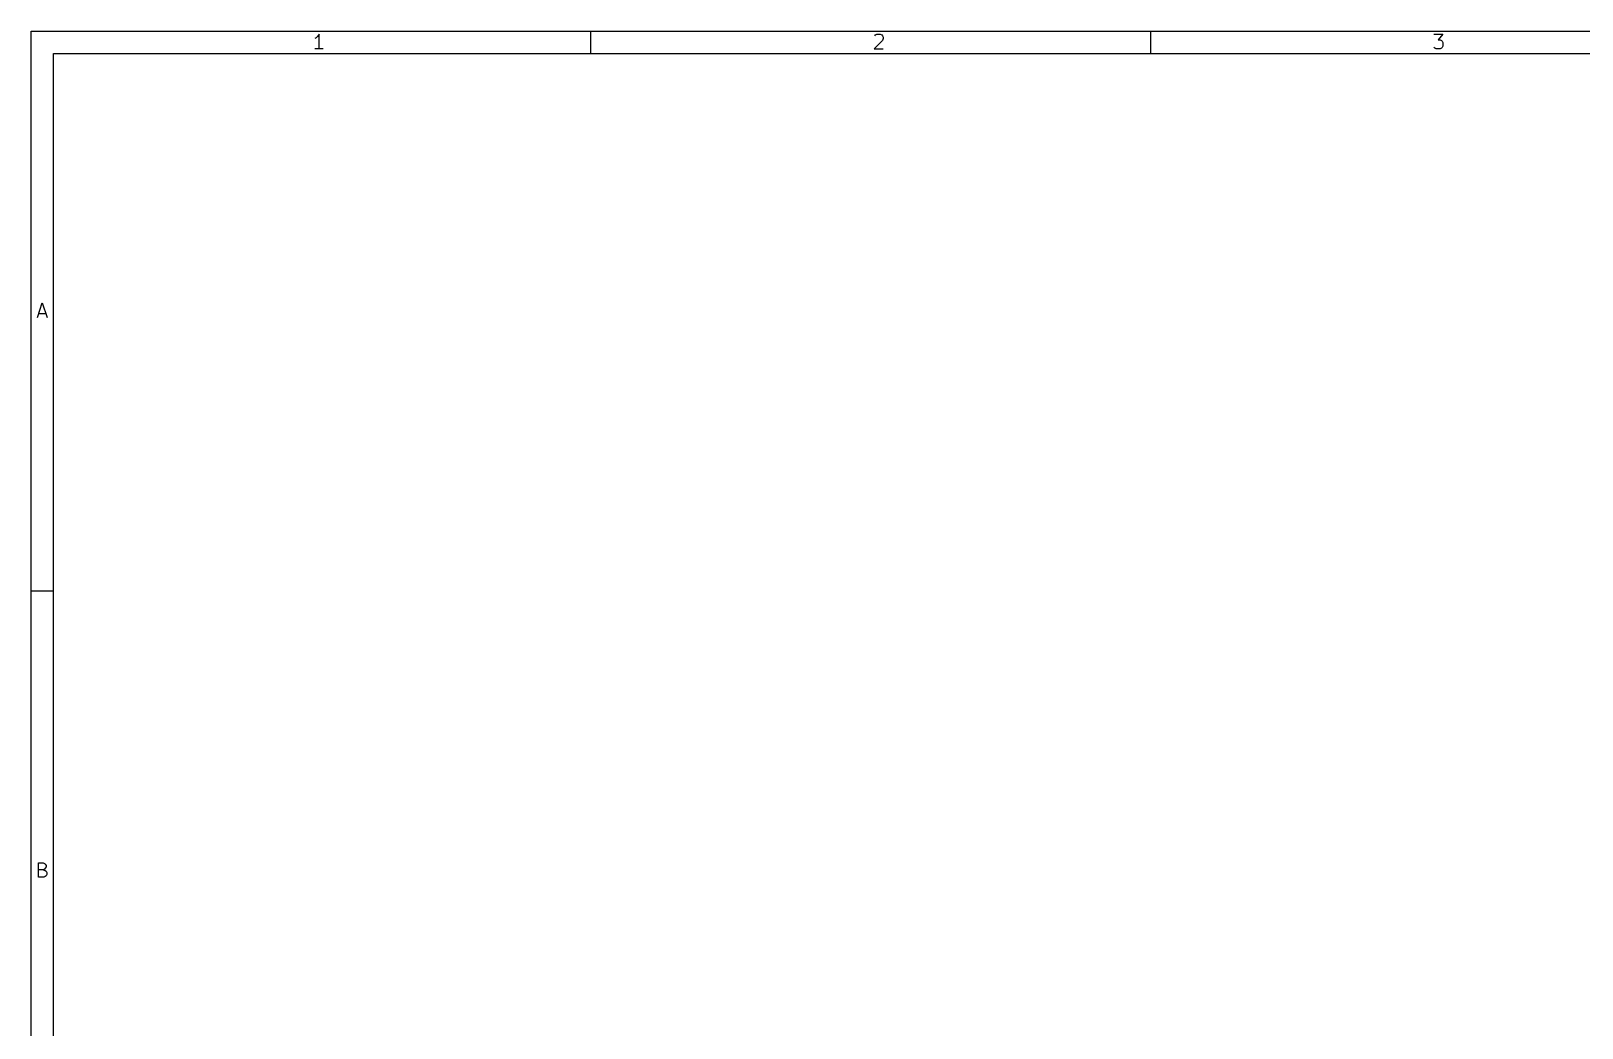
# Model space of a CAD drawing. Header units: inches. Extents: x 0.4 to 11.3, y -7.9 to -0.4.
# Drawn here: x 0.39 to 5.85, y -3.9 to -0.39 of the extents above; entities that cross this region are included whole.
import ezdxf

# ---------------------------------------------------------------- set-up
doc = ezdxf.new("R2010")
doc.units = ezdxf.units.IN
doc.header["$MEASUREMENT"] = 0

msp = doc.modelspace()

# ---------------------------------------------------------------- linework, layer by layer
at = {"layer": 'BLACK', "linetype": 'CONTINUOUS'}
for p, q in [((0.3937, -0.3937), (11.2993, -0.3937)), ((0.3937, -7.8743), (0.3937, -0.3937)), ((1.3965, -0.4174), (1.3916, -0.4199)), ((1.4013, -0.4126), (1.3965, -0.4174)), ((1.4062, -0.4053), (1.4013, -0.4126)), ((1.4062, -0.4564), (1.4062, -0.4053)), ((2.3622, -0.4724), (2.3622, -0.3937)), ((3.3869, -0.4272), (3.3577, -0.4564)), ((3.3601, -0.4101), (3.3625, -0.4077)), ((3.3625, -0.4077), (3.3674, -0.4053)), ((3.3674, -0.4053), (3.3796, -0.4053)), ((3.3796, -0.4053), (3.3845, -0.4077)), ((3.3845, -0.4077), (3.3869, -0.4101)), ((3.3869, -0.4101), (3.3893, -0.415)), ((3.3893, -0.4199), (3.3869, -0.4272)), ((3.3893, -0.415), (3.3893, -0.4199)), ((4.3307, -0.4724), (4.3307, -0.3937)), ((5.3262, -0.4053), (5.3578, -0.4053)), ((5.3578, -0.4053), (5.3408, -0.4248)), ((5.3408, -0.4248), (5.3481, -0.4248)), ((5.3481, -0.4248), (5.353, -0.4272)), ((5.353, -0.4272), (5.3554, -0.4296)), ((5.3554, -0.4296), (5.3578, -0.4345)), ((5.3578, -0.4345), (5.3578, -0.4467)), ((0.4724, -0.4724), (11.2206, -0.4724)), ((0.4724, -7.7956), (0.4724, -0.4724)), ((1.4208, -0.4564), (1.3916, -0.4564)), ((3.3577, -0.4564), (3.3893, -0.4564)), ((5.3286, -0.454), (5.3262, -0.4516)), ((5.3335, -0.4564), (5.3286, -0.454)), ((5.3481, -0.4564), (5.3335, -0.4564)), ((5.353, -0.454), (5.3481, -0.4564)), ((5.3554, -0.4516), (5.353, -0.454)), ((5.3578, -0.4467), (5.3554, -0.4516)), ((0.416, -1.4013), (0.4331, -1.3501)), ((0.4331, -1.3501), (0.4501, -1.4013)), ((0.4209, -1.3867), (0.4453, -1.3867)), ((0.3937, -2.3622), (0.4724, -2.3622)), ((0.4197, -3.3698), (0.4197, -3.3186)), ((0.4197, -3.3186), (0.4367, -3.3186)), ((0.4367, -3.3186), (0.4416, -3.3211)), ((0.4416, -3.3211), (0.444, -3.3235)), ((0.444, -3.3235), (0.4465, -3.3284)), ((0.4367, -3.343), (0.4197, -3.343)), ((0.4392, -3.3698), (0.4197, -3.3698)), ((0.4416, -3.3406), (0.4367, -3.343)), ((0.4367, -3.343), (0.444, -3.3455)), ((0.444, -3.3674), (0.4392, -3.3698)), ((0.444, -3.3381), (0.4416, -3.3406)), ((0.4465, -3.3333), (0.444, -3.3381)), ((0.444, -3.3455), (0.4465, -3.3479)), ((0.4465, -3.365), (0.444, -3.3674)), ((0.4465, -3.3284), (0.4465, -3.3333)), ((0.4465, -3.3479), (0.4489, -3.3528)), ((0.4489, -3.3601), (0.4465, -3.365)), ((0.4489, -3.3528), (0.4489, -3.3601))]:
    msp.add_line(p, q, dxfattribs=at)

doc.saveas('drawing.dxf')
